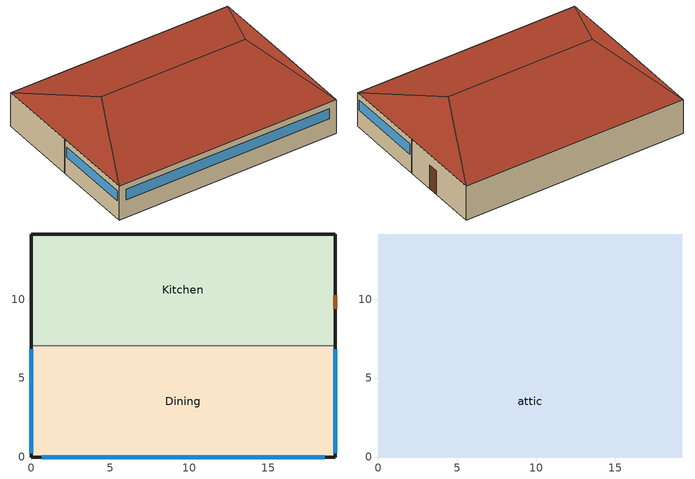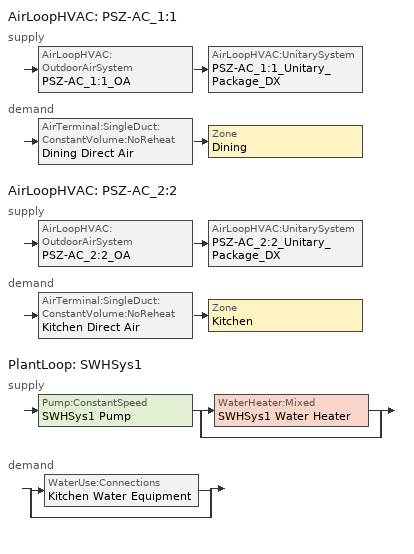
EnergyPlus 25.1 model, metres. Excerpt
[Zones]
Dining
 floor ground (Dining_Floor_Ffactor): 19.23,7.06 19.23,0 0,0 0,7.06 z0
 wall outside (nonres_ext_wall_grd): 0,7.06 0,0 19.23,0 19.23,7.06 z0:3.05
 wall to Kitchen (int_wall): 19.23,7.06 0,7.06 z0:3.05
 window (NonresWindow_U_0.503_SHGC_East_0.23): 19.23,0.24 19.23,6.83 z1.59:2.5
 window (NonresWindow_U_0.503_SHGC_South_0.23): 0.64,0 18.59,0 z1.59:2.5
 window (NonresWindow_U_0.503_SHGC_West_0.23): 0,6.83 0,0.24 z1.59:2.5
Kitchen
 floor ground (Kitchen_Floor_Ffactor): 19.23,14.12 19.23,7.06 0,7.06 0,14.12 z0
 wall outside (nonres_ext_wall_grd): 19.23,7.06 19.23,14.12 0,14.12 0,7.06 z0:3.05
 door (Swinging Door_con): 19.23,9.4 19.23,10.25 z0:2.13
attic
 floor to Dining (nonres_roof_floor): 0,0 0,7.06 19.23,7.06 19.23,0 z3.05
 floor to Kitchen (nonres_roof_floor): 19.23,14.12 19.23,7.06 0,7.06 0,14.12 z3.05
 roof outside (AtticRoofDeck): 19.23,0,3.05 19.23,14.12,3.05 16.03,7.06,5.59; 19.23,14.12,3.05 0,14.12,3.05 3.21,7.06,5.59 16.03,7.06,5.59; 0,0,3.05 19.23,0,3.05 16.03,7.06,5.59 3.21,7.06,5.59; 0,14.12,3.05 0,0,3.05 3.21,7.06,5.59
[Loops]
AirLoopHVAC 'PSZ-AC_1:1'
 supply: AirLoopHVAC:OutdoorAirSystem 'PSZ-AC_1:1_OA' > AirLoopHVAC:UnitarySystem 'PSZ-AC_1:1_Unitary_Package_DX'
 demand: AirTerminal:SingleDuct:ConstantVolume:NoReheat 'Dining Direct Air' > Zone 'Dining'
AirLoopHVAC 'PSZ-AC_2:2'
 supply: AirLoopHVAC:OutdoorAirSystem 'PSZ-AC_2:2_OA' > AirLoopHVAC:UnitarySystem 'PSZ-AC_2:2_Unitary_Package_DX'
 demand: AirTerminal:SingleDuct:ConstantVolume:NoReheat 'Kitchen Direct Air' > Zone 'Kitchen'
PlantLoop 'SWHSys1'
 supply: Pump:ConstantSpeed 'SWHSys1 Pump' > split
  | WaterHeater:Mixed 'SWHSys1 Water Heater'
  | bypass
 demand: split
  | WaterUse:Connections 'Kitchen Water Equipment'
  | bypass
[Building]
RestaurantFastFood: Loads convergence tolerance value=0.04; Maximum number of warmup days=25; Minimum number of warmup days=6; North axis=312.806; Solar distribution=FullInteriorAndExterior; Temperature convergence tolerance value=0.2; Terrain=City
[Site:GroundTemperature:FCfactorMethod]
January ground temperature=26.3; February ground temperature=23.6; March ground temperature=20.3; April ground temperature=19.4; May ground temperature=20.9; June ground temperature=21.6; July ground temperature=24.1; August ground temperature=26.4; September ground temperature=27.7; October ground temperature=28.1; November ground temperature=28; December ground temperature=27.5
[Site:Location]
Miami Intl Ap_FL_USA Design_Conditions: Elevation=11; Latitude=25.82; Longitude=-80.3; Time zone=-5
[Site:WaterMainsTemperature]
Annual average outdoor air temperature=24.4917; Calculation method=Correlation; Maximum difference in monthly average outdoor air temperatures=8.7
[SizingPeriod:DesignDay] Barometric pressure=101193; Day of month=21; Daylight saving time indicator=No; Dry bulb temperature range modifier type=DefaultMultipliers; Humidity condition type=WetBulb; Rain indicator=No; Snow indicator=No
Name | Ashrae clear sky optical depth for beam irradiance taub | Ashrae clear sky optical depth for diffuse irradiance taud | Daily dry bulb temperature range | Day type | Maximum dry bulb temperature | Month | Solar model indicator | Wetbulb or dewpoint at maximum dry bulb | Wind direction | Wind speed | Sky clearness
Miami Intl Ap Ann Clg .4% Condns DB=>MWB | 0.528 | 1.905 | 6.7 | SummerDesignDay | 33.2 | 7 | ASHRAETau | 25.3 | 140 | 4.5
Miami Intl Ap Ann Htg 99.6% Condns DB |  |  | 0 | WinterDesignDay | 8.7 | 1 | ASHRAEClearSky | 8.7 | 340 | 3.8 | 0
[Construction]
AtticRoofDeck: F12 Asphalt shingles, G02 16mm plywood
InteriorFurnishings: Std Wood 6inch
NonresWindow_U_0.503_SHGC_East_0.23: Nonres Window Glazing Layer East
NonresWindow_U_0.503_SHGC_South_0.23: Nonres Window Glazing Layer South
NonresWindow_U_0.503_SHGC_West_0.23: Nonres Window Glazing Layer West
Swinging Door_con: Opaque Door panel_con
int_wall: G01 13mm gypsum board, G01 13mm gypsum board
nonres_ext_wall_grd: F07 25mm stucco, G01 16mm gypsum board, Nonres_Exterior_Wall_Insulation_grd, G01 16mm gypsum board
nonres_roof_floor: G01 16mm gypsum board, Nonres_Roof_Insulation
[Construction:FfactorGroundFloor] Area=116.171; F factor=1.26363; Perimeterexposed=30.4856
Dining_Floor_Ffactor; Kitchen_Floor_Ffactor
[Material]
Name | Conductivity | Density | Roughness | Solar absorptance | Specific heat | Thermal absorptance | Thickness | Visible absorptance
F07 25mm stucco | 0.483364 | 1856 | Smooth | 0.7 | 840 | 0.9 | 0.0254 | 0.7
F12 Asphalt shingles | 0.0268536 | 1120 | VeryRough | 0.7 | 1260 | 0.9 | 0.0032
G01 13mm gypsum board | 0.107414 | 800 | Smooth | 0.7 | 1090 | 0.9 | 0.0127 | 0.5
G01 16mm gypsum board | 0.107414 | 800 | MediumSmooth |  | 1090 |  | 0.0159
G02 16mm plywood | 0.0805607 | 544 | Smooth |  | 1210 |  | 0.0159
Std Wood 6inch | 0.0805607 | 540 | MediumSmooth | 0.7 | 1210 | 0.9 | 0.15 | 0.7
[Material:NoMass] Solar absorptance=0.7; Thermal absorptance=0.9; Visible absorptance=0.7
Name | Roughness | Thermal resistance
Nonres_Exterior_Wall_Insulation_grd | MediumSmooth | 1.20911
Nonres_Roof_Insulation | MediumSmooth | 6.23479
Opaque Door panel_con | MediumRough | 0.475973
[WindowMaterial:SimpleGlazingSystem] Solar heat gain coefficient=0.222385; U factor=0.44889; Visible transmittance=0.253
Nonres Window Glazing Layer East; Nonres Window Glazing Layer South; Nonres Window Glazing Layer West
[AirLoopHVAC] Design supply air flow rate=Autosize
PSZ-AC_1:1; PSZ-AC_2:2
[AirLoopHVAC:UnitarySystem] Availability schedule=Always_On; Control type=SetPoint; Cooling supply air flow rate=Autosize; Cooling supply air flow rate method=SupplyAirFlowRate; Dehumidification control type=None; Dx heating coil sizing ratio=1; Fan placement=DrawThrough; Heating supply air flow rate=Autosize; Heating supply air flow rate method=SupplyAirFlowRate; Latent load control=SensibleOnlyLoadControl; Maximum supply air temperature=Autosize; Minimum supply air temperature=2; No load supply air flow rate=Autosize; No load supply air flow rate control set to low speed=No; No load supply air flow rate method=SupplyAirFlowRate; Use doas dx cooling coil=No
Name | Controlling zone or thermostat location | Cooling coil | Design specification multispeed object | Heating coil | Supply air fan operating mode schedule | Supply fan
PSZ-AC_1:1_Unitary_Package_DX | Dining | PSZ-AC_1:1 Cooling Coil | PSZ-AC_1:1_Unitary_Package_DX_Perf | PSZ-AC_1:1 Heating Coil | B2B unitaryhvac fan mode schedule (2) | PSZ-AC_1:1_addAQ Fan
PSZ-AC_2:2_Unitary_Package_DX | Kitchen | PSZ-AC_2:2 Cooling Coil | PSZ-AC_2:2_Unitary_Package_DX_Perf | PSZ-AC_2:2 Heating Coil | B2B unitaryhvac fan mode schedule (7) | PSZ-AC_2:2_addAQ Fan
[AirTerminal:SingleDuct:ConstantVolume:NoReheat] Availability schedule=Always_On; Maximum air flow rate=Autosize
Dining Direct Air; Kitchen Direct Air
[Coil:Cooling:DX:MultiSpeed] 2017 speed 1 rated evaporator fan power per volume flow rate=0; 2017 speed 2 rated evaporator fan power per volume flow rate=0; Apply latent degradation to speeds greater than 1=No; Apply part load fraction to speeds greater than 1=No; Availability schedule=Always_On; Basin heater setpoint temperature=2; Condenser type=AirCooled; Fuel type=Electricity; Maximum outdoor dry bulb temperature for crankcase heater operation=10; Number of speeds=2; Speed 1 energy input ratio function of flow fraction curve=LgDX_EIRFF; Speed 1 energy input ratio function of temperature curve=LgDX_EIRFT; Speed 1 evaporative condenser effectiveness=0.9; Speed 1 gross rated sensible heat ratio=0.70108; Speed 1 part load fraction correlation curve=LgDX_PLR; Speed 1 rated waste heat fraction of power input=0.2; Speed 1 total cooling capacity function of flow fraction curve=LgDX_CapFF; Speed 1 total cooling capacity function of temperature curve=LgDX_CapFT; Speed 2 energy input ratio function of flow fraction curve=LgDX_EIRFF; Speed 2 energy input ratio function of temperature curve=LgDX_EIRFT; Speed 2 evaporative condenser effectiveness=0.9; Speed 2 gross rated sensible heat ratio=0.70108; Speed 2 part load fraction correlation curve=LgDX_PLR; Speed 2 rated waste heat fraction of power input=0.2; Speed 2 total cooling capacity function of flow fraction curve=LgDX_CapFF; Speed 2 total cooling capacity function of temperature curve=LgDX_CapFT; Minimum outdoor dry bulb temperature for compressor operation=10
Name | Speed 1 gross rated cooling cop | Speed 1 gross rated total cooling capacity | Speed 1 rated air flow rate | Speed 2 gross rated cooling cop | Speed 2 gross rated total cooling capacity | Speed 2 rated air flow rate
PSZ-AC_1:1 Cooling Coil | 3.91885 | 24594.24 | 1.32055 | 3.91885 | 49188.48 | 1.98082
PSZ-AC_2:2 Cooling Coil | 3.98877 | 14171 | 0.760887 | 3.98877 | 28342.03 | 1.14133
[Coil:Heating:Fuel] Availability schedule=Always_On; Burner efficiency=0.8; Fuel type=NaturalGas; Nominal capacity=Autosize; Off cycle parasitic fuel load=0; On cycle parasitic electric load=0
PSZ-AC_1:1 Heating Coil; PSZ-AC_2:2 Heating Coil
[Controller:OutdoorAir] Economizer control action type=ModulateFlow; Economizer control type=NoEconomizer; Lockout type=LockoutWithHeating; Maximum outdoor air flow rate=Autosize; Minimum limit type=FixedMinimum; Minimum outdoor air flow rate=Autosize
Name | Maximum fraction of outdoor air schedule | Minimum outdoor air schedule
PSZ-AC_1:1_OA_Controller | SZ_system_OA_Max_Frac_SCH | MinOA_Sched
PSZ-AC_2:2_OA_Controller |  | MINOA_FFKITCH_SCHED
[Daylighting:Controls]
Dining_DaylCtrl: Availability schedule=DaylightAvailSch; Daylighting reference point name 1=Dining_DaylRefPt1; Fraction of lights controlled by reference point 1=0.38; Illuminance setpoint at reference point 1=215; Daylighting reference point name 2=Dining_DaylRefPt2; Fraction of lights controlled by reference point 2=0.38; Illuminance setpoint at reference point 2=215; Daylighting method=SplitFlux; Glare calculation azimuth angle of view direction clockwise from zone y axis=180; Glare calculation daylighting reference point=Dining_DaylRefPt1; Lighting control type=ContinuousOff; Maximum allowable discomfort glare index=22; Minimum input power fraction for continuous or continuousoff dimming control=0.2; Minimum light output fraction for continuous or continuousoff dimming control=0.2; Number of stepped control steps=3; Probability lighting will be reset when needed in manual stepped control=1; Zone or space=Dining
[DesignSpecification:OutdoorAir]
Name | Outdoor air flow per zone floor area | Outdoor air method | Outdoor air flow per zone
SZ DSOA Dining | 0.0035814 | Flow/Area
SZ DSOA Kitchen | 0.000792396 | Maximum | 1.14133
[ElectricEquipment] Design level calculation method=EquipmentLevel
Name | Design level | End use subcategory | Fraction latent | Fraction lost | Fraction radiant | Schedule | Zone or zonelist or space or spacelist
Dining_MiscElec_Equip | 12834.7 | Cooking | 0.25 | 0 | 0.3 | BLDG_EQUIP_SCH | Dining
Kitchen_MiscElec_Equip | 29769.4 | Cooking | 0.25 | 0.3 | 0.3 | BLDG_EQUIP_SCH | Kitchen
Kitchen_Reach-in-Freezer | 277.5 | ReachInFreezer | 0 | 0 | 0.25 | Always_on | Kitchen
Kitchen_Reach-in-Refrigerator | 313.3 | ReachInRefrigerator | 0 | 0 | 0.25 | Always_on | Kitchen
[EnergyManagementSystem:Actuator] Actuated component control type=Electricity Rate; Actuated component type=Lights
Name | Actuated component unique
Dining_Light_Actuator | Dining_lights
Kitchen_Light_Actuator | Kitchen_lights
[EnergyManagementSystem:InternalVariable] Internal data type=Zone Floor Area
Name | Internal data index key
Dining_Area | Dining
Kitchen_Area | Kitchen
[EnergyManagementSystem:Program]
SET_Dining_Light_EMS_Program: SET Dining_LSr_IP=0.093*Dining_LSr/Dining_Area; IF (Dining_Occ_Sensor <= 0) && (Dining_LSr_IP >= 0.02); SET Dining_Light_Actuator = 0.02*Dining_Area/0.09290304; ELSE; SET Dining_Light_Actuator = NULL; ENDIF
SET_Kitchen_Light_EMS_Program: SET Kitchen_LSr_IP=0.093*Kitchen_LSr/Kitchen_Area; IF (Kitchen_Occ_Sensor <= 0) && (Kitchen_LSr_IP >= 0.02); SET Kitchen_Light_Actuator = 0.02*Kitchen_Area/0.09290304; ELSE; SET Kitchen_Light_Actuator = NULL; ENDIF
[EnergyManagementSystem:ProgramCallingManager]
SET_Dining_Light_EMS_Program_Prog_Manager: BeginTimestepBeforePredictor; SET_Dining_Light_EMS_Program
SET_Kitchen_Light_EMS_Program_Prog_Manager: BeginTimestepBeforePredictor; SET_Kitchen_Light_EMS_Program
[EnergyManagementSystem:Sensor]
Name | Output variable or output meter index key | Output variable or output meter
Dining_LSr | Dining | Zone Lights Electricity Rate
Dining_Occ_Sensor | Dining | People Occupant Count
Kitchen_LSr | Kitchen | Zone Lights Electricity Rate
Kitchen_Occ_Sensor | Kitchen | People Occupant Count
OAT_F |  | Site Outdoor Air Drybulb Temperature
[Exterior:Lights] Control option=AstronomicalClock; End use subcategory=General
Name | Design level | Schedule
Exterior_Lights_a | 209.35 | Exterior_lighting_schedule_a
Exterior_Lights_b | 742.8 | Exterior_lighting_schedule_b_2016
[Fan:SystemModel] Availability schedule=B2B unitaryhvac always on availability (1); Design electric power consumption=Autosize; Design maximum air flow rate=Autosize; Design power sizing method=TotalEfficiencyAndPressure; Design pressure rise=622.5; Electric power minimum flow rate fraction=1; End use subcategory=General; Motor in air stream fraction=1; Night ventilation mode pressure rise=622.5; Number of speeds=2; Speed control method=Discrete; Speed electric power fraction 1=0.4; Speed flow fraction 1=0.66; Speed electric power fraction 2=1; Speed flow fraction 2=1
Name | Fan total efficiency | Motor efficiency
PSZ-AC_1:1_addAQ Fan | 0.58175 | 0.895
PSZ-AC_2:2_addAQ Fan | 0.56225 | 0.865
[Fan:ZoneExhaust] Availability schedule=Hours_of_operation; End use subcategory=General
Name | Fan total efficiency | Maximum flow rate | Pressure rise | Balanced exhaust fraction schedule
Dining Exhaust Fan | 1 | 0.416093 | 0
Kitchen Exhaust Fan | 0.385 | 1.557427 | 124.5 | Kitchen Exhaust Fan Balanced Exhaust Fraction Schedule
[GasEquipment]
Kitchen_MiscGas_Equip: Design level=86968.2; Design level calculation method=EquipmentLevel; End use subcategory=Cooking; Fraction latent=0.1; Fraction lost=0.7; Fraction radiant=0.2; Schedule=FF_GAS_EQUIP_SCH; Zone or zonelist or space or spacelist=Kitchen
[InternalMass] Construction=InteriorFurnishings; Surface area=271.61
Name | Zone or zonelist
Dining_InternalMass_1 | Dining
Kitchen_InternalMass_1 | Kitchen
[Lights] Design level calculation method=Watts/Area; End use subcategory=LightsWired; Fraction radiant=0.7; Fraction replaceable=1; Fraction visible=0.2; Return air fraction=0; Return air fraction calculated from plenum temperature=No
Name | Schedule | Watts per floor area | Zone or zonelist or space or spacelist
Dining_Lights | ltg_sch_dining | 4.079169 | Dining
Kitchen_Lights | ltg_sch_kitchen | 9.620469 | Kitchen
[People] Activity level schedule=ACTIVITY_SCH; Air velocity schedule=AIR_VELO_SCH; Clothing insulation calculation method=ClothingInsulationSchedule; Clothing insulation schedule=CLOTHING_SCH; Enable ashrae 55 comfort warnings=No; Fraction radiant=0.3; Mean radiant temperature calculation type=EnclosureAveraged; Number of people schedule=BLDG_OCC_SCH; Sensible heat fraction=Autocalculate; Thermal comfort model 1 type=Fanger; Work efficiency schedule=WORK_EFF_SCH
Name | Floor area per person | Number of people calculation method | Zone or zonelist or space or spacelist | Number of people
Dining | 1.327 | Area/Person | Dining
Kitchen |  | People | Kitchen | 6.2733
[PlantEquipmentList]
SWHSys1 Equipment List: SWHSys1 Water Heater, WaterHeater:Mixed
[PlantEquipmentOperation:HeatingLoad]
SWHSys1 Operation Scheme: Load range 1 lower limit=0; Load range 1 upper limit=1e+15; Range 1 equipment list=SWHSys1 Equipment List
[PlantEquipmentOperationSchemes]
SWHSys1 Loop Operation Scheme List: Control scheme 1=SWHSys1 Operation Scheme; Control scheme 1 schedule=PlantOnSched
[PlantLoop]
SWHSys1: Fluid type=Water; Load distribution scheme=Optimal; Maximum loop flow rate=Autosize; Maximum loop temperature=60; Minimum loop flow rate=0; Minimum loop temperature=10; Plant equipment operation scheme=SWHSys1 Loop Operation Scheme List; Plant loop volume=Autocalculate
[Pump:ConstantSpeed]
SWHSys1 Pump: Design flow rate=Autosize; Design power consumption=Autosize; Design pump head=0.001; Fraction of motor inefficiencies to fluid stream=0; Motor efficiency=0.3; Pump control type=Intermittent
[Refrigeration:Case] Zone=Kitchen; Anti sweat heater control type=None; Availability schedule=ALWAYS_ON; Case anti sweat heater power per unit length=0; Case height=0; Case lighting schedule=walkin_occ_lght_SCH_2; Defrost energy correction curve type=None; Fraction of lighting energy to case=1; Humidity at zero anti sweat heater energy=0; Latent case credit curve type=CaseTemperatureMethod; Minimum anti sweat heater power per unit length=0; Rated ambient relative humidity=55; Rated ambient temperature=23.88; Standard case lighting power per unit length=33
Name | Case credit fraction schedule | Case defrost drip down schedule | Case defrost power per unit length | Case defrost schedule | Case defrost type | Case length | Case operating temperature | Fraction of anti sweat heater energy to case | Latent case credit curve | Operating case fan power per unit length | Rated latent heat ratio | Rated runtime fraction | Rated total cooling capacity per unit length | Refrigerated case restocking schedule | Standard case fan power per unit length | Under case hvac return air fraction
Kitchen_Case:1_WALKINFREEZER | Kitchen_Case:1_WALKINFREEZER_CaseCreditReduxSched | Kitchen_Case:1_WALKINFREEZER_CaseDripDown2aDaySched | 1291.7 | Kitchen_Case:1_WALKINFREEZER_CaseDefrost2aDaySched | Electric | 2.44 | -23 | 0 | Kitchen_Case:1_WALKINFREEZERSingleShelfHorizontal_LatentEnergyMult | 21.1429 | 0.1 | 0.4 | 688 | Kitchen_Case:1_WALKINFREEZER_WalkInStockingSched | 21.1429 | 0
Kitchen_Case:2_SELFCONTAINEDDISPLAYCASE |  |  | 0 |  | None | 3.05 | 2 | 0.2 | Kitchen_Case:2_SELFCONTAINEDDISPLAYCASEMultiShelfVertical_LatentEnergyMult | 18.8571 | 0.08 | 0.85 | 734 | Kitchen_Case:2_SELFCONTAINEDDISPLAYCASE_CaseStockingSched | 18.8571 | 0.05
[Refrigeration:CaseAndWalkInList]
Name | Case or walkin name 1
RACK1CaseList | Kitchen_Case:1_WALKINFREEZER
RACK2CaseList | Kitchen_Case:2_SELFCONTAINEDDISPLAYCASE
[Refrigeration:CompressorRack] Condenser type=AirCooled; Design condenser fan power=330; Heat rejection location=Zone
Name | Compressor rack cop function of temperature curve | Condenser fan power function of temperature curve | Design compressor rack cop | End use subcategory | Refrigeration case name or walkin name or caseandwalkinlist
RACK1 | RACK1_RackCOPfTCurve | RACK1_RackCondFanCurve2 | 2.51 | LowTempRefrigeration | RACK1CaseList
RACK2 | RACK2_RackCOPfTCurve |  | 7.29 | MedTempRefrigeration | RACK2CaseList
[SetpointManager:MixedAir] Control variable=Temperature
Name | Setpoint node or nodelist
PSZ-AC_1:1_CoolC SAT Manager | PSZ-AC_1:1 Cooling Coil Outlet
PSZ-AC_1:1_HeatC MixedAir Manager | PSZ-AC_1:1 Heating Coil Outlet
PSZ-AC_1:1_OAMixed Air Temp Manager | PSZ-AC_1:1 Mixed Air Outlet
PSZ-AC_2:2_CoolC SAT Manager | PSZ-AC_2:2 Cooling Coil Outlet
PSZ-AC_2:2_HeatC MixedAir Manager | PSZ-AC_2:2 Heating Coil Outlet
PSZ-AC_2:2_OAMixed Air Temp Manager | PSZ-AC_2:2 Mixed Air Outlet
[SetpointManager:Scheduled] Control variable=Temperature
Name | Schedule | Setpoint node or nodelist
SWHSys1 Loop Setpoint Manager | SHWSys1-Loop-Temp-Schedule | SWHSys1 Supply Outlet Node
B2B Unitary TEMP SPM for PSZ-AC_1:1 Supply Equipment Outlet Node (6) | B2B unitaryhvac temp setpoint schedule (5) | PSZ-AC_1:1 Supply Equipment Outlet Node
B2B Unitary TEMP SPM for PSZ-AC_2:2 Supply Equipment Outlet Node (11) | B2B unitaryhvac temp setpoint schedule (10) | PSZ-AC_2:2 Supply Equipment Outlet Node
[SetpointManager:SingleZone:Cooling] Control variable=Temperature; Maximum supply air temperature=99; Minimum supply air temperature=12.8
Name | Control zone | Setpoint node or nodelist
SupAirTemp MngrDining - Clg | Dining | PSZ-AC_1:1 Zone Equipment Inlet Node
SupAirTemp MngrKitchen - Clg | Kitchen | PSZ-AC_2:2 Zone Equipment Inlet Node
[Sizing:Plant]
SWHSys1: Design loop exit temperature=60; Loop design temperature difference=5; Loop type=Heating
[Sizing:System] 100 outdoor air in cooling=No; 100 outdoor air in heating=No; Central cooling capacity control method=OnOff; Central cooling design supply air humidity ratio=0.0085; Central cooling design supply air temperature=12.8; Central heating design supply air humidity ratio=0.008; Central heating design supply air temperature=40; Central heating maximum system air flow ratio=1; Cooling design capacity=Autosize; Cooling design capacity method=CoolingDesignCapacity; Cooling supply air flow rate=0; Cooling supply air flow rate method=DesignDay; Design outdoor air flow rate=Autosize; Heating design capacity=Autosize; Heating design capacity method=HeatingDesignCapacity; Heating supply air flow rate=0; Heating supply air flow rate method=DesignDay; Precool design humidity ratio=0.008; Precool design temperature=12.8; Preheat design humidity ratio=0.008; Preheat design temperature=7; System outdoor air method=ZoneSum; Type of load to size on=Sensible; Type of zone sum to use=Coincident; Zone maximum outdoor air fraction=1
PSZ-AC_1:1; PSZ-AC_2:2
[Sizing:Zone] Cooling design air flow method=DesignDayWithLimit; Cooling design air flow rate=0; Cooling minimum air flow fraction=0; Heating design air flow method=DesignDay; Heating design air flow rate=0; Zone cooling design supply air humidity ratio=0.0085; Zone cooling design supply air humidity ratio difference=0.005; Zone cooling design supply air temperature=12.8; Zone cooling design supply air temperature input method=SupplyAirTemperature; Zone heating design supply air humidity ratio=0.008; Zone heating design supply air temperature=40; Zone heating design supply air temperature input method=SupplyAirTemperature; Zone humidification design supply air humidity ratio difference=0.005; Zone latent cooling design supply air humidity ratio input method=HumidityRatioDifference; Zone latent heating design supply air humidity ratio input method=HumidityRatioDifference; Zone load sizing method=Sensible Load Only No Latent Load
Name | Cooling minimum air flow per zone floor area | Design specification outdoor air object | Cooling minimum air flow
Dining | 0.0035814 | SZ DSOA Dining
Kitchen |  | SZ DSOA Kitchen | 1.14133
[ThermostatSetpoint:DualSetpoint]
Name | Cooling setpoint temperature schedule | Heating setpoint temperature schedule
Dining Dual SP Control | CLGSETP_SCH_NO_OPTIMUM | HTGSETP_SCH_NO_OPTIMUM
Kitchen Dual SP Control | CLGSETP_KITCHEN_SCH_NO_OPTIMUM | HTGSETP_KITCHEN_SCH_NO_OPTIMUM
[UnitarySystemPerformance:Multispeed] Cooling speed supply air flow ratio 1=0.66; Heating speed supply air flow ratio 1=0.66; Cooling speed supply air flow ratio 2=1; Heating speed supply air flow ratio 2=1; No load supply air flow rate ratio=0.66; Number of speeds for cooling=2; Number of speeds for heating=2; Single mode operation=No
PSZ-AC_1:1_Unitary_Package_DX_Perf; PSZ-AC_2:2_Unitary_Package_DX_Perf
[WaterHeater:Mixed]
SWHSys1 Water Heater: Ambient temperature indicator=Zone; Ambient temperature zone=KITCHEN; Deadband temperature difference=2; Heater control type=Cycle; Heater fuel type=NaturalGas; Heater maximum capacity=29307.11; Heater thermal efficiency=0.95; Indirect water heating recovery time=1.5; Maximum temperature limit=82.2222; Off cycle loss coefficient to ambient temperature=7.56156; Off cycle parasitic fuel consumption rate=612.409; Off cycle parasitic fuel type=NaturalGas; Off cycle parasitic heat fraction to tank=0; On cycle loss coefficient to ambient temperature=7.56156; On cycle parasitic fuel consumption rate=612.409; On cycle parasitic fuel type=NaturalGas; Setpoint temperature schedule=SHWSys1 Water Heater Setpoint Temperature Schedule Name; Source side design flow rate=Autosize; Source side effectiveness=1; Tank volume=0.378541; Use side design flow rate=Autosize; Use side effectiveness=1
[WaterUse:Connections]
Kitchen Water Equipment: Water use equipment name 1=Kitchen Water Equipment
[WaterUse:Equipment]
Kitchen Water Equipment: Zone=Kitchen; End use subcategory=WaterUse; Flow rate fraction schedule=BLDG_SWH_SCH; Hot water supply temperature schedule=Kitchen Water Equipment Hot Supply Temp Sched; Latent fraction schedule=Kitchen Water Equipment Latent fract sched; Peak flow rate=9.598e-05; Sensible fraction schedule=Kitchen Water Equipment Sensible fract sched; Target temperature schedule=Kitchen Water Equipment Temp Sched
[Zone] Floor area=Autocalculate; Multiplier=1; Type=1
Name | Ceiling height | Part of total floor area | Volume
Dining; Kitchen | 3.0488 | Yes | 354.1836
attic | -9999 | No | 262.3406
[ZoneControl:Thermostat] Control type schedule=Dual Zone Control Type Sched
Name | Zone or zonelist | Control 1
Dining Thermostat | Dining | Dining Dual SP Control
Kitchen Thermostat | Kitchen | Kitchen Dual SP Control
[Zone equipment]
Dining: Dining Exhaust Fan, Dining Direct Air
Kitchen: Kitchen Exhaust Fan, Kitchen Direct Air
[ZoneInfiltration:DesignFlowRate] Temperature term coefficient=0; Velocity squared term coefficient=0
Name | Constant term coefficient | Design flow rate | Design flow rate calculation method | Schedule | Velocity term coefficient | Zone or zonelist or space or spacelist | Flow rate per exterior surface area
Dining_Door_Infiltration | 1 | 0.717261 | Flow/Zone | DOOR_INFIL_SCH | 0 | Dining
Dining_Infiltration | 0 |  | Flow/ExteriorWallArea | INFIL_SCH_PNNL | 0.224 | Dining | 0.00019935
Kitchen_Infiltration | 0 |  | Flow/ExteriorWallArea | INFIL_SCH_PNNL | 0.224 | Kitchen | 0.00019935
attic_Infiltration | 1 | 0.0579157 | Flow/Zone | ALWAYS_ON | 0 | attic
[AvailabilityManager:Scheduled] Schedule=B2B unitaryhvac always on availability (1)
B2B Always On Avail for PSZ-AC_1:1 (3); B2B Always On Avail for PSZ-AC_2:2 (8)
[Curve:Biquadratic] Maximum value of x=22; Maximum value of y=46; Minimum value of x=17; Minimum value of y=29
Name | Coefficient1 constant | Coefficient2 x | Coefficient3 x 2 | Coefficient4 y | Coefficient5 y 2 | Coefficient6 x y
LgDX_CapFT | 0.42415 | 0.04426 | -0.00042 | 0.00333 | -8e-05 | -0.00021
LgDX_EIRFT | 1.23649 | -0.02431 | 0.00057 | -0.01434 | 0.00063 | -0.00038
[Curve:Cubic] Maximum value of x=20; Minimum value of x=-35
Name | Coefficient1 constant | Coefficient2 x | Coefficient3 x 2 | Coefficient4 x 3
Kitchen_Case:1_WALKINFREEZERSingleShelfHorizontal_LatentEnergyMult | 0.0236 | 0.0006 | 0 | 0
Kitchen_Case:2_SELFCONTAINEDDISPLAYCASEMultiShelfVertical_LatentEnergyMult | 0.0265263 | 0.00107803 | 6.02558e-05 | 1.23732e-06
[Curve:Quadratic]
Name | Maximum value of x | Minimum value of x | Coefficient1 constant | Coefficient2 x | Coefficient3 x 2
LgDX_CapFF | 1.13877 | 0.75918 | 0.77136 | 0.34053 | -0.11088
LgDX_EIRFF | 1.13877 | 0.75918 | 1.2055 | -0.32953 | 0.12308
LgDX_PLR | 1 | 0 | 0.771 | 0.229 | 0
RACK1_RackCOPfTCurve | 35 | 10 | 1.7603 | -0.0377 | 0.0004
RACK1_RackCondFanCurve2 | 35 | 0 | 0 | 0.0286 | 0
RACK2_RackCOPfTCurve | 50 | 0 | 1 | 0 | 0
[Schedule:Compact]
ACTIVITY_SCH: Through: 12/31, For: AllDays, Until: 24:00, 120
AIR_VELO_SCH; Kitchen Water Equipment Sensible fract sched: Through: 12/31, For: AllDays, Until: 24:00, 0.2
ALWAYS_ON; MinOA_Sched; PlantOnSched: Through: 12/31, For: AllDays, Until: 24:00, 1
BLDG_EQUIP_SCH: Through: 12/31, For: Weekdays, Until: 01:00, 0.0299675, Until: 02:00, 0.0199015, Until: 03:00, 0.0298522, Until: 04:00, 0.0199015, Until: 05:00, 0.0497536, Until: 06:00, 0.11987, Until: 07:00, 0.129859, Until: 08:00, 0.149837, Until: 09:00, 0.179805, Until: 10:00, 0.209772, Until: 11:00, 0.259718, Until: 12:00, 0.289686, Until: 13:00, 0.269707, Until: 14:00, 0.249729, Until: 15:00, 0.229751, Until: 16:00, 0.229751, Until: 17:00, 0.259718, Until: 18:00, 0.259718, Until: 19:00, 0.23974, Until: 20:00, 0.219762, Until: 21:00, 0.199783, Until: 22:00, 0.179805, Until: 23:00, 0.0899024, Until: 24:00, 0.0299675, For: Saturday, Until: 01:00, 0.0299675, Until: 02:00, 0.0199015, Until: 03:00, 0.0298522, Until: 04:00, 0.0199015, Until: 05:00, 0.0497536, Until: 06:00, 0.119409, Until: 07:00, 0.129859, Until: 08:00, 0.149837, Until: 09:00, 0.179805, Until: 10:00, 0.209772, Until: 11:00, 0.259718, Until: 12:00, 0.289686, Until: 13:00, 0.269707, Until: 14:00, 0.249729, Until: 15:00, 0.229751, Until: 16:00, 0.229751, Until: 17:00, 0.259718, Until: 18:00, 0.259718, Until: 19:00, 0.23974, Until: 20:00, 0.219762, Until: 21:00, 0.199783, Until: 22:00, 0.179805, Until: 23:00, 0.0899024, Until: 24:00, 0.0299675, For: SummerDesignDay, Until: 24:00, 0.29, For: WinterDesignDay, Until: 24:00, 0, For: Sunday Holidays AllOtherDays, Until: 01:00, 0.0299675, Until: 02:00, 0.0199015, Until: 03:00, 0.0298522, Until: 04:00, 0.0199015, Until: 05:00, 0.0497536, Until: 06:00, 0.119409, Until: 07:00, 0.129859, Until: 08:00, 0.149837, Until: 09:00, 0.179805, Until: 10:00, 0.209772, Until: 11:00, 0.259718, Until: 12:00, 0.289686, Until: 13:00, 0.269707, Until: 14:00, 0.249729, Until: 15:00, 0.229751, Until: 16:00, 0.229751, Until: 17:00, 0.259718, Until: 18:00, 0.259718, Until: 19:00, 0.23974, Until: 20:00, 0.219762, Until: 21:00, 0.199783, Until: 22:00, 0.179805, Until: 23:00, 0.0899024, Until: 24:00, 0.0299675
BLDG_OCC_SCH: Through: 12/31, For: Weekdays, Until: 01:00, 0.05, Until: 05:00, 0, Until: 06:00, 0.05, Until: 07:00, 0.1, Until: 10:00, 0.4, Until: 11:00, 0.2, Until: 12:00, 0.5, Until: 13:00, 0.8, Until: 14:00, 0.7, Until: 15:00, 0.4, Until: 16:00, 0.2, Until: 17:00, 0.25, Until: 18:00, 0.5, Until: 21:00, 0.8, Until: 22:00, 0.5, Until: 23:00, 0.35, Until: 24:00, 0.2, For: SummerDesignDay, Until: 24:00, 1, For: WinterDesignDay, Until: 24:00, 0, For: Saturday, Until: 01:00, 0.05, Until: 06:00, 0, Until: 07:00, 0.05, Until: 09:00, 0.5, Until: 10:00, 0.4, Until: 11:00, 0.2, Until: 12:00, 0.45, Until: 14:00, 0.5, Until: 15:00, 0.35, Until: 18:00, 0.3, Until: 19:00, 0.7, Until: 20:00, 0.9, Until: 21:00, 0.7, Until: 22:00, 0.65, Until: 23:00, 0.55, Until: 24:00, 0.35, For: Sunday Holidays AllOtherDays, Until: 01:00, 0.05, Until: 06:00, 0, Until: 07:00, 0.05, Until: 09:00, 0.5, Until: 11:00, 0.2, Until: 12:00, 0.3, Until: 14:00, 0.5, Until: 15:00, 0.3, Until: 16:00, 0.2, Until: 17:00, 0.25, Until: 18:00, 0.35, Until: 19:00, 0.55, Until: 20:00, 0.65, Until: 21:00, 0.7, Until: 22:00, 0.35, Until: 24:00, 0.2
BLDG_SWH_SCH: Through: 12/31, For: Weekdays, Until: 01:00, 0, Until: 06:00, 0, Until: 07:00, 0.15, Until: 08:00, 0.15, Until: 09:00, 0.33, Until: 10:00, 0.13, Until: 11:00, 0.1, Until: 12:00, 0.72, Until: 13:00, 0.31, Until: 14:00, 0.98, Until: 15:00, 0.92, Until: 16:00, 0.22, Until: 17:00, 0.31, Until: 18:00, 0.23, Until: 19:00, 0.16, Until: 20:00, 0.1, Until: 21:00, 0.4, Until: 22:00, 0.42, Until: 23:00, 0.43, Until: 24:00, 0.15, For: SummerDesignDay WinterDesignDay, Until: 01:00, 0, Until: 06:00, 0, Until: 07:00, 0, Until: 08:00, 0.15, Until: 09:00, 0.15, Until: 10:00, 0.15, Until: 11:00, 0.1, Until: 12:00, 0.72, Until: 13:00, 0.6, Until: 14:00, 0.98, Until: 15:00, 0.92, Until: 16:00, 0.25, Until: 17:00, 0.25, Until: 18:00, 0.23, Until: 19:00, 0.16, Until: 20:00, 0.1, Until: 21:00, 0.4, Until: 22:00, 0.42, Until: 23:00, 0.43, Until: 24:00, 0.15, For: Sunday Holidays AllOtherDays, Until: 01:00, 0, Until: 06:00, 0, Until: 07:00, 0, Until: 08:00, 0.15, Until: 09:00, 0.15, Until: 10:00, 0.15, Until: 11:00, 0.1, Until: 12:00, 0.72, Until: 13:00, 0.6, Until: 14:00, 0.98, Until: 15:00, 0.92, Until: 16:00, 0.25, Until: 17:00, 0.25, Until: 18:00, 0.23, Until: 19:00, 0.16, Until: 20:00, 0.1, Until: 21:00, 0.4, Until: 22:00, 0.42, Until: 23:00, 0.43, Until: 24:00, 0
CLGSETP_KITCHEN_SCH_NO_OPTIMUM: Through: 12/31, For: SummerDesignDay, Until: 05:00, 30, Until: 06:00, 28.33, Until: 24:00, 26.11, For: Weekdays, Until: 03:00, 30, Until: 04:00, 26.11, Until: 05:00, 26.11, Until: 24:00, 26.11, For: Saturday, Until: 03:00, 30, Until: 04:00, 26.11, Until: 05:00, 26.11, Until: 24:00, 26.11, For: WinterDesignDay, Until: 24:00, 30, For: Sunday Holidays AllOtherDays, Until: 03:00, 30, Until: 04:00, 26.11, Until: 05:00, 26.11, Until: 24:00, 26.11
CLGSETP_SCH_NO_OPTIMUM: Through: 12/31, For: SummerDesignDay, Until: 05:00, 30, Until: 06:00, 26.67, Until: 24:00, 23.89, For: Weekdays, Until: 03:00, 30, Until: 04:00, 23.89, Until: 05:00, 23.89, Until: 24:00, 23.89, For: Saturday, Until: 03:00, 30, Until: 04:00, 23.89, Until: 05:00, 23.89, Until: 24:00, 23.89, For: WinterDesignDay, Until: 24:00, 30, For: Sunday Holidays AllOtherDays, Until: 03:00, 30, Until: 04:00, 23.89, Until: 05:00, 23.89, Until: 24:00, 23.89
CLOTHING_SCH: Through: 04/30, For: AllDays, Until: 24:00, 1, Through: 09/30, For: AllDays, Until: 24:00, 0.5, Through: 12/31, For: AllDays, Until: 24:00, 1
DOOR_INFIL_SCH: Through: 12/31, For: Weekdays, Until: 06:00, 0, Until: 07:00, 0.144, Until: 10:00, 0.462, Until: 11:00, 0.258, Until: 12:00, 0.558, Until: 13:00, 0.829, Until: 14:00, 0.74, Until: 15:00, 0.462, Until: 16:00, 0.258, Until: 17:00, 0.363, Until: 18:00, 0.558, Until: 21:00, 0.829, Until: 22:00, 0.558, Until: 23:00, 0.363, Until: 24:00, 0.258, For: SummerDesignDay, Until: 24:00, 1, For: WinterDesignDay, Until: 24:00, 0, For: Saturday, Until: 06:00, 0, Until: 07:00, 0.144, Until: 09:00, 0.558, Until: 10:00, 0.462, Until: 11:00, 0.258, Until: 12:00, 0.462, Until: 14:00, 0.558, Until: 15:00, 0.462, Until: 18:00, 0.363, Until: 19:00, 0.74, Until: 20:00, 0.915, Until: 21:00, 0.74, Until: 22:00, 0.65, Until: 23:00, 0.558, Until: 24:00, 0.363, For: Sunday Holidays AllOtherDays, Until: 06:00, 0, Until: 07:00, 0.144, Until: 09:00, 0.558, Until: 11:00, 0.258, Until: 12:00, 0.363, Until: 14:00, 0.558, Until: 15:00, 0.363, Until: 16:00, 0.258, Until: 17:00, 0.363, Until: 18:00, 0.462, Until: 19:00, 0.558, Until: 20:00, 0.65, Until: 21:00, 0.74, Until: 22:00, 0.462, Until: 24:00, 0.258
DaylightAvailSch: Through: 12/31, For: SummerDesignDay WinterDesignDay, Until: 24:00, 0, For: AllOtherDays, Until: 24:00, 1
Dual Zone Control Type Sched: Through: 12/31, For: AllDays, Until: 24:00, 4
Exterior_lighting_schedule_a: Through:12/31, For:AllDays, Until: 01:00, 1, Until: 06:00, 0, Until: 24:00, 1
Exterior_lighting_schedule_b_2016: Through:12/31, For:AllDays, Until: 06:00, 0.5, Until: 24:00, 1
FF_GAS_EQUIP_SCH: Through: 12/31, For: Weekdays Saturday, Until: 01:00, 0.03, Until: 02:00, 0.02, Until: 03:00, 0.03, Until: 04:00, 0.02, Until: 05:00, 0.05, Until: 06:00, 0.12, Until: 07:00, 0.13, Until: 08:00, 0.15, Until: 09:00, 0.18, Until: 10:00, 0.21, Until: 11:00, 0.26, Until: 12:00, 0.29, Until: 13:00, 0.27, Until: 14:00, 0.25, Until: 15:00, 0.23, Until: 16:00, 0.23, Until: 17:00, 0.26, Until: 18:00, 0.26, Until: 19:00, 0.24, Until: 20:00, 0.22, Until: 21:00, 0.2, Until: 22:00, 0.18, Until: 23:00, 0.09, Until: 24:00, 0.03, For: SummerDesignDay, Until: 24:00, 0.29, For: WinterDesignDay, Until: 24:00, 0, For: Sunday Holidays AllOtherDays, Until: 01:00, 0.03, Until: 02:00, 0.02, Until: 03:00, 0.03, Until: 04:00, 0.02, Until: 05:00, 0.05, Until: 06:00, 0.12, Until: 07:00, 0.13, Until: 08:00, 0.15, Until: 09:00, 0.18, Until: 10:00, 0.21, Until: 11:00, 0.26, Until: 12:00, 0.29, Until: 13:00, 0.27, Until: 14:00, 0.25, Until: 15:00, 0.23, Until: 16:00, 0.23, Until: 17:00, 0.26, Until: 18:00, 0.26, Until: 19:00, 0.24, Until: 20:00, 0.22, Until: 21:00, 0.2, Until: 22:00, 0.18, Until: 23:00, 0.09, Until: 24:00, 0.03
HTGSETP_KITCHEN_SCH_NO_OPTIMUM: Through: 12/31, For: WinterDesignDay, Until: 05:00, 15.56, Until: 06:00, 17.22, Until: 24:00, 18.89, For: Weekdays, Until: 03:00, 15.56, Until: 04:00, 18.89, Until: 05:00, 18.89, Until: 24:00, 18.89, For: SummerDesignDay, Until: 24:00, 15.56, For: Saturday, Until: 03:00, 15.56, Until: 04:00, 18.89, Until: 05:00, 18.89, Until: 24:00, 18.89, For: Sunday Holidays AllOtherDays, Until: 03:00, 15.56, Until: 04:00, 18.89, Until: 05:00, 18.89, Until: 24:00, 18.89
HTGSETP_SCH_NO_OPTIMUM: Through: 12/31, For: WinterDesignDay, Until: 05:00, 15.56, Until: 06:00, 18.33, Until: 24:00, 21.11, For: Weekdays, Until: 03:00, 15.56, Until: 04:00, 21.11, Until: 05:00, 21.11, Until: 24:00, 21.11, For: SummerDesignDay, Until: 24:00, 15.56, For: Saturday, Until: 03:00, 15.56, Until: 04:00, 21.11, Until: 05:00, 21.11, Until: 24:00, 21.11, For: Sunday Holidays AllOtherDays, Until: 03:00, 15.56, Until: 04:00, 21.11, Until: 05:00, 21.11, Until: 24:00, 21.11
Hours_of_operation: Through: 12/31, For: Weekday SummerDesignDay, Until: 01:00, 1, Until: 05:00, 0, Until: 24:00, 1, For: Saturday WinterDesignDay, Until: 01:00, 1, Until: 05:00, 0, Until: 24:00, 1, For: Sunday Holidays AllOtherDays, Until: 01:00, 1, Until: 05:00, 0, Until: 24:00, 1
INFIL_SCH_PNNL: Through: 12/31, For: Weekdays, Until: 01:00, 0.25, Until: 05:00, 1, Until: 24:00, 0.25, For: Saturday, Until: 01:00, 0.25, Until: 05:00, 1, Until: 24:00, 0.25, For: WinterDesignDay SummerDesignDay, Until: 24:00, 1, For: Sunday Holidays AllOtherDays, Until: 01:00, 0.25, Until: 05:00, 1, Until: 24:00, 0.25
Kitchen Exhaust Fan Balanced Exhaust Fraction Schedule: Through: 12/31, For: Weekday SummerDesignDay, Until: 01:00, 0.267167, Until: 05:00, 0, Until: 24:00, 0.267167, For: Saturday WinterDesignDay, Until: 01:00, 0.267167, Until: 05:00, 0, Until: 24:00, 0.267167, For: Sunday Holidays AllOtherDays, Until: 01:00, 0.267167, Until: 05:00, 0, Until: 24:00, 0.267167
Kitchen Water Equipment Hot Supply Temp Sched: Through: 12/31, For: AllDays, Until: 24:00, 55
Kitchen Water Equipment Latent fract sched: Through: 12/31, For: AllDays, Until: 24:00, 0.05
Kitchen Water Equipment Temp Sched; SHWSys1 Water Heater Setpoint Temperature Schedule Name; SHWSys1-Loop-Temp-Schedule: Through: 12/31, For: AllDays, Until: 24:00, 60
Kitchen_Case:1_WALKINFREEZER_CaseCreditReduxSched: Through: 12/31, For:AllDays, Interpolate:No, Until: 7:00, 0.2, Until: 21:00, 0.4, Until: 24:00, 0.2
Kitchen_Case:1_WALKINFREEZER_CaseDefrost2aDaySched: Through: 12/31, For:AllDays, Interpolate:Average, Until: 11:00, 0, Until: 11:20, 1, Until: 23:00, 0, Until: 23:20, 1, Until: 24:00, 0
Kitchen_Case:1_WALKINFREEZER_CaseDripDown2aDaySched: Through: 12/31, For:AllDays, Interpolate:Average, Until: 11:00, 0, Until: 11:30, 1, Until: 23:00, 0, Until: 23:30, 1, Until: 24:00, 0
Kitchen_Case:1_WALKINFREEZER_WalkInStockingSched: Through: 12/31, For: Tuesday Friday, Until: 4:00, 0, Until: 5:00, 725, Until: 6:00, 417, Until: 7:00, 290, Until: 24:00, 0, For: AllOtherDays, Until: 4:00, 0, Until: 5:00, 125, Until: 6:00, 117, Until: 7:00, 90, Until: 19:00, 0, Until: 20:00, 125, Until: 21:00, 117, Until: 22:00, 90, Until: 24:00, 0
Kitchen_Case:2_SELFCONTAINEDDISPLAYCASE_CaseStockingSched: Through: 12/31, For:AllDays, Until: 6:00, 0, Until: 7:00, 50, Until: 9:00, 70, Until: 10:00, 80, Until: 11:00, 70, Until: 13:00, 50, Until: 14:00, 80, Until: 15:00, 90, Until: 16:00, 80, Until: 24:00, 0
MinOA_FFKitch_Sched: Through: 12/31, For: Weekdays SummerDesignDay, Until: 06:00, 0, Until: 24:00, 1, For: Saturday, Until: 06:00, 0, Until: 24:00, 1, For: WinterDesignDay, Until: 24:00, 1, For: Sunday Holidays AllOtherDays, Until: 06:00, 0, Until: 24:00, 1
WORK_EFF_SCH: Through: 12/31, For: AllDays, Until: 24:00, 0
ltg_sch_dining: Through: 12/31, For: SummerDesignDay, Until: 24:00, 1, For: WinterDesignDay, Until: 24:00, 0, For: Weekdays, Until: 5:00, 0.13686, Until: 6:00, 0.18248, Until: 8:00, 0.36496, Until: 10:00, 0.54743, Until: 22:00, 0.82115, Until: 23:00, 0.4562, Until: 24:00, 0.27372, For: Saturday, Until: 1:00, 0.18248, Until: 6:00, 0.13686, Until: 8:00, 0.27372, Until: 10:00, 0.54743, Until: 17:00, 0.72991, Until: 22:00, 0.82115, Until: 23:00, 0.4562, Until: 24:00, 0.27372, For: AllOtherDays, Until: 1:00, 0.18248, Until: 6:00, 0.13686, Until: 8:00, 0.27372, Until: 10:00, 0.4562, Until: 16:00, 0.63867, Until: 22:00, 0.54743, Until: 23:00, 0.4562, Until: 24:00, 0.27372
ltg_sch_kitchen: Through: 12/31, For: SummerDesignDay, Until: 24:00, 1, For: WinterDesignDay, Until: 24:00, 0, For: Weekdays, Until: 5:00, 0.1336, Until: 6:00, 0.17813, Until: 8:00, 0.35626, Until: 10:00, 0.53439, Until: 22:00, 0.80159, Until: 23:00, 0.44533, Until: 24:00, 0.2672, For: Saturday, Until: 1:00, 0.17813, Until: 6:00, 0.1336, Until: 8:00, 0.2672, Until: 10:00, 0.53439, Until: 17:00, 0.71252, Until: 22:00, 0.80159, Until: 23:00, 0.44533, Until: 24:00, 0.2672, For: AllOtherDays, Until: 1:00, 0.17813, Until: 6:00, 0.1336, Until: 8:00, 0.2672, Until: 10:00, 0.44533, Until: 16:00, 0.62345, Until: 22:00, 0.53439, Until: 23:00, 0.44533, Until: 24:00, 0.2672
walkin_occ_lght_SCH_2: Through: 12/31, For: Weekday, Until: 5:00, 0.15, Until: 6:00, 0.104, Until: 8:00, 0.208, Until: 10:00, 0.312, Until: 22:00, 0.468, Until: 23:00, 0.26, Until: 24:00, 0.156, For: Saturday, Until: 1:00, 0.2, Until: 6:00, 0.15, Until: 8:00, 0.156, Until: 10:00, 0.312, Until: 17:00, 0.416, Until: 22:00, 0.468, Until: 23:00, 0.26, Until: 24:00, 0.156, For: SummerDesignDay, Until: 24:00, 1, For: WinterDesignDay, Until: 24:00, 0, For: Sunday Holidays AllOtherDays, Until: 1:00, 0.2, Until: 6:00, 0.15, Until: 8:00, 0.156, Until: 10:00, 0.26, Until: 16:00, 0.364, Until: 22:00, 0.312, Until: 23:00, 0.26, Until: 24:00, 0.156
[Schedule:Constant]
Name | Hourly value
SZ_system_OA_Max_Frac_SCH | 0.75
B2B unitaryhvac always on availability (1); B2B unitaryhvac fan mode schedule (2); B2B unitaryhvac fan mode schedule (7) | 1
B2B unitaryhvac temp setpoint schedule (5); B2B unitaryhvac temp setpoint schedule (10) | 22
